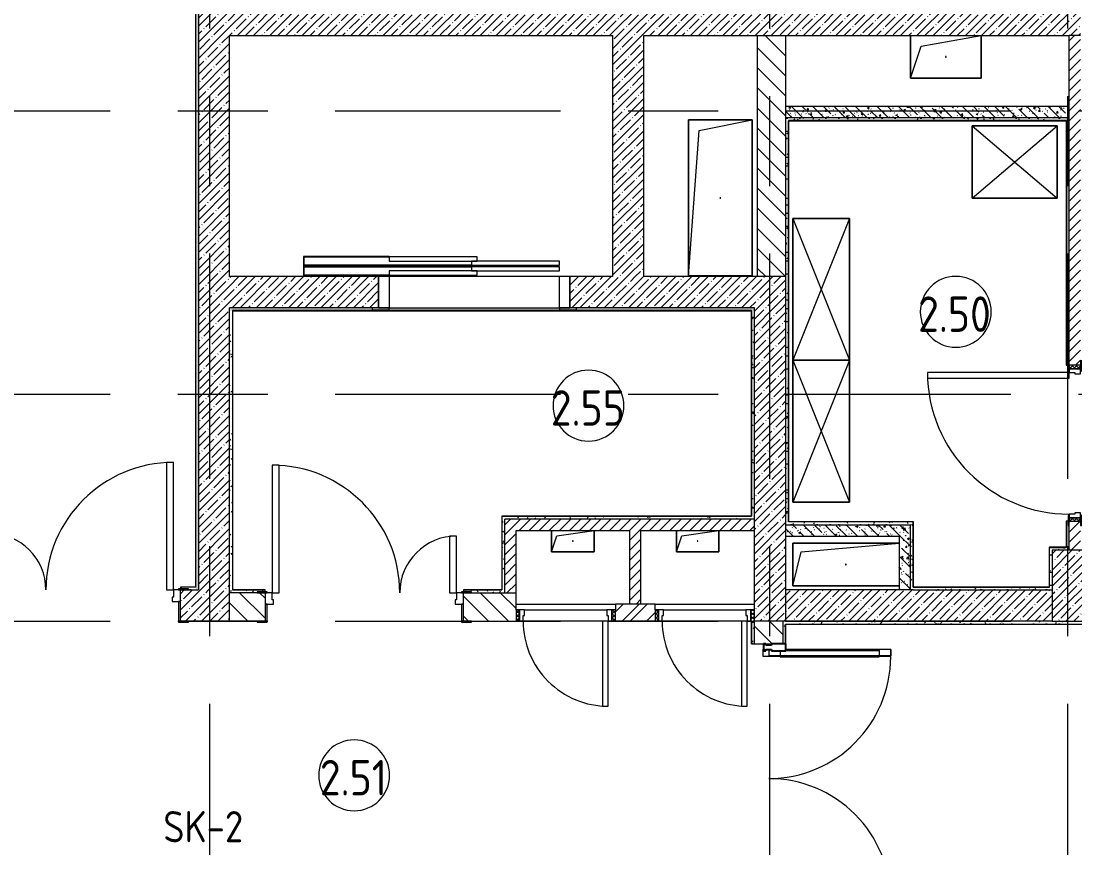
# Model space of a CAD drawing. Header units: millimetres. Extents: x 81609 to 272668, y -8553 to 29000.
# Drawn here: x 93330 to 100760, y 11801 to 17632 of the extents above; entities that cross this region are included whole.
import ezdxf

# ---------------------------------------------------------------- set-up
doc = ezdxf.new("R2010")
doc.units = ezdxf.units.MM
doc.linetypes.add('Осевая', pattern=[3175, 635, -476.25, 1587.5, -476.25])
for name, color, linetype, lineweight in [('A-AREA-IDEN', 7, 'Continuous', 9), ('A-DETL-GENF', 7, 'Continuous', 9), ('A-DOOR', 7, 'Continuous', 9), ('A-DOOR-1', 7, 'Continuous', 13), ('A-DOOR-FRAM', 7, 'Continuous', 13), ('A-DOOR-FRAM-1', 7, 'Continuous', 9), ('A-GENM', 7, 'Continuous', 9), ('A-GLAZ-CWMG', 7, 'Continuous', 9), ('A-GLAZ-CWMG-1', 7, 'Continuous', 25), ('A-WALL', 7, 'Continuous', 9), ('E-ELEC-FIXT-IDEN', 7, 'Continuous', 9), ('I-WALL', 7, 'Continuous', 9), ('S-COLS', 7, 'Continuous', 9), ('Оси-2', 7, 'Осевая', 9)]:
    doc.layers.add(name, color=color, linetype=linetype, lineweight=lineweight)
for name, color, linetype, lineweight, true_color in [('A-WALL-1', 7, 'Continuous', 9, 0x3c3c3c), ('A-WALL-FNSH-1', 7, 'Continuous', 9, 0x3c3c3c), ('I-FURN-1', 7, 'Continuous', 9, 0xf0f0f0)]:
    doc.layers.add(name, color=color, linetype=linetype, lineweight=lineweight, true_color=true_color)
doc.styles.add('GOST Common', font='GOST_Common.ttf', dxfattribs={"width": 0.9, "height": 220})
doc.styles.add('GOST Common_1', font='GOST_Common.ttf', dxfattribs={"width": 0.9, "height": 250})
pattern_1 = [(45, (0, 0), (-57.024626, 57.024626), []), (45, (57.025, 0), (-57.024626, 57.024626), [100.806, -20.161, 3.353, -16.808])]
pattern_2 = [(135, (0, 0), (-70.71068, -70.71068), [])]
pattern_3 = [(45, (0, 0), (-35.35534, 35.35534), [])]
pattern_4 = [(135, (0, 0), (-75.43415, -75.43415), [106.68, -17.78, 3.556, -17.78]), (135, (0, 75.39), (-75.43415, -75.43415), []), (50, (0, 0), (127.52922, -11.15758), [13.335, -146.685]), (355, (0, 0), (-24.66966, 133.74002), [10.668, -117.348]), (100.451, (10.63, -0.93), (102.85973, 122.58178), [11.333, -124.663]), (46.184, (0, 35.56), (189.75516, -29.43036), [20.002, -220.027]), (96.636, (15.81, 33.1), (166.1822, 173.1996), [17, -186.995]), (351.184, (0, 35.56), (166.18393, 173.19757), [16.002, -176.022]), (21, (17.78, 26.67), (106.13027, -71.58603), [13.335, -146.685]), (326, (17.78, 26.67), (43.26188, 128.93175), [10.668, -117.348]), (71.451, (26.62, 20.7), (149.39198, 57.34505), [11.333, -124.663]), (37.5, (0, 0), (2.162228, 59.188357), [3.353, -112.573, 3.353, -115.773, -117.792]), (37.5, (0, 0), (2.162228, 59.188357), [-235.052, 3.353, -114.44]), (7.5, (0, 0), (46.773857, 70.126152), [3.353, -64.567, 3.353, -109.906, -44.894]), (7.5, (0, 0), (46.773857, 70.126152), [-181.178, 3.353, -41.542]), (327.5, (-39.65, 0), (94.913671, -4.010093), [3.353, -41.097, 3.353, -135.331, -184.023]), (327.5, (-39.65, 0), (94.913671, -4.010093), [-183.134, 3.353, -180.67]), (317.5, (-57.43, 0), (103.69057, 17.79882), [3.353, -54.432, 3.353, -88.748, -130.683]), (317.5, (-57.43, 0), (103.69057, 17.79882), [-149.885, 3.353, -127.33])]
pattern_5 = [(0, (0, 0), (121.92, 30.48), [10.058, -81.382, 10.058, -81.382, -487.68]), (0, (0, 0), (121.92, 30.48), [-182.88, 10.058, -172.822, 10.058, -81.382, -213.36]), (0, (0, 0), (121.92, 30.48), [-457.2, 10.058, -50.902, 10.058, -142.342]), (120, (45.72, 15.24), (-87.356454, 90.345817), [10.058, -81.382, 10.058, -81.382, -487.68]), (120, (45.72, 15.24), (-87.356454, 90.345817), [-182.88, 10.058, -172.822, 10.058, -81.382, -213.36]), (120, (45.72, 15.24), (-87.356454, 90.345817), [-457.2, 10.058, -50.902, 10.058, -142.342]), (240, (60.96, 76.2), (-34.563546, -120.825817), [10.058, -81.382, 10.058, -81.382, -487.68]), (240, (60.96, 76.2), (-34.563546, -120.825817), [-182.88, 10.058, -172.822, 10.058, -81.382, -213.36]), (240, (60.96, 76.2), (-34.563546, -120.825817), [-457.2, 10.058, -50.902, 10.058, -142.342])]

# ---------------------------------------------------------------- blocks, each defined once
blk = doc.blocks.new('110_Дверь_СКБ_1Ст_Внутренняя1 - Д-3б_п_ 1100x2100h_много всего 2-32816779-План размещения напольных электротехнических лючков и розеток 2 этажа в осях 23-33')
at = {"layer": 'A-DOOR'}
h = blk.add_hatch(dxfattribs=at)
h.set_pattern_fill('FP_8', color=256, style=0, pattern_type=2)
h.set_pattern_definition([(135, (1751.41, 104.685), (-14.14214, -14.14214), []), (225, (1751.41, 104.685), (14.14214, -14.14214), [])])
h.paths.add_polyline_path([(537.5, -40), (562.5, -40), (562.5, 40), (537.5, 40)])
at = {"layer": 'A-DOOR-FRAM-1'}
h = blk.add_hatch(dxfattribs=at)
h.set_pattern_fill('FP_9', color=256, style=0, pattern_type=2)
h.set_pattern_definition([(45, (-371.384, 104.685), (-14.1421, 14.1421), []), (135, (-371.384, 104.685), (-14.1421, -14.1421), [])])
h.paths.add_polyline_path([(-537.5, -40), (-512.5, -40), (-512.5, 40), (-537.5, 40)])
at = {"layer": 'A-DOOR'}
blk.add_arc((512.5, 40), 1000, 90, 180, dxfattribs=at)
at = {"layer": 'A-DOOR-1'}
for p, q in [((512.5, 1040), (472.5, 1040)), ((472.5, 1040), (472.5, 40)), ((512.5, 40), (512.5, 1040)), ((472.5, 40), (512.5, 40))]:
    blk.add_line(p, q, dxfattribs=at)
at = {"layer": 'A-DOOR-FRAM'}
for p, q in [((-497.5, 48), (-567.5, 48)), ((-567.5, 48), (-567.5, 40)), ((-567.5, 40), (-497.5, 40)), ((-512.5, 40), (-537.5, 40)), ((-537.5, 40), (-537.5, -40)), ((-487.5, 40), (-512.5, 40)), ((-512.5, 40), (-512.5, -40)), ((-512.5, -40), (-512.5, 40)), ((-497.5, 40), (-512.5, 40)), ((-512.5, 40), (-512.5, 39)), ((-512.5, 39), (-497.5, 39)), ((-497.5, 40), (-497.5, 48)), ((-497.5, 39), (-497.5, 40)), ((-487.5, 0), (-487.5, 40)), ((-477.5, 0), (-487.5, 0)), ((-477.5, -40), (-477.5, 0)), ((512.5, 0), (502.5, 0)), ((502.5, 0), (502.5, -40)), ((512.5, 40), (512.5, 0)), ((537.5, 40), (512.5, 40)), ((592.5, 48), (522.5, 48)), ((522.5, 48), (522.5, 40)), ((537.5, 40), (522.5, 40)), ((522.5, 40), (522.5, 39)), ((522.5, 40), (592.5, 40)), ((522.5, 39), (537.5, 39)), ((537.5, -40), (537.5, 40)), ((562.5, 40), (537.5, 40)), ((537.5, 40), (537.5, -40)), ((537.5, 39), (537.5, 40)), ((562.5, -40), (562.5, 40)), ((592.5, 40), (592.5, 48)), ((-497.5, -40), (-567.5, -40)), ((-567.5, -40), (-567.5, -48)), ((-567.5, -48), (-497.5, -48)), ((-537.5, -40), (-512.5, -40)), ((-497.5, -39), (-512.5, -39)), ((-512.5, -39), (-512.5, -40)), ((-512.5, -40), (-477.5, -40)), ((-512.5, -40), (-497.5, -40)), ((-497.5, -40), (-497.5, -39)), ((-497.5, -48), (-497.5, -40)), ((502.5, -40), (537.5, -40)), ((537.5, -39), (522.5, -39)), ((522.5, -39), (522.5, -40)), ((522.5, -40), (537.5, -40)), ((592.5, -40), (522.5, -40)), ((522.5, -40), (522.5, -48)), ((522.5, -48), (592.5, -48)), ((537.5, -40), (537.5, -39)), ((537.5, -40), (562.5, -40)), ((592.5, -48), (592.5, -40))]:
    blk.add_line(p, q, dxfattribs=at)
blk = doc.blocks.new('110_Дверь_СКБ_2Ст - Д-1_л_Лестничная клетка EIS60 2-32142534-План размещения напольных электротехнических лючков и розеток 2 этажа в осях 23-33')
at = {"layer": 'A-DOOR'}
for centre, radius, start, end in [((662.5, 110), 900, 90, 180), ((-637.5, 110), 400, 360, 90)]:
    blk.add_arc(centre, radius, start, end, dxfattribs=at)
at = {"layer": 'A-DOOR-1'}
for p, q in [((662.5, 1010), (612.5, 1010)), ((612.5, 1010), (612.5, 110)), ((662.5, 110), (662.5, 1010)), ((-637.5, 510), (-637.5, 110)), ((-587.5, 510), (-637.5, 510)), ((-587.5, 110), (-587.5, 510)), ((-637.5, 110), (-587.5, 110)), ((612.5, 110), (662.5, 110))]:
    blk.add_line(p, q, dxfattribs=at)
at = {"layer": 'A-DOOR-FRAM'}
for p, q in [((-672.5, 118), (-742.5, 118)), ((-742.5, 118), (-742.5, 110)), ((-742.5, 110), (-672.5, 110)), ((-637.5, 110), (-687.5, 110)), ((-687.5, 110), (-687.5, 30)), ((-672.5, 110), (-672.5, 118)), ((-637.5, 60), (-637.5, 110)), ((662.5, 110), (662.5, 60)), ((712.5, 110), (662.5, 110)), ((767.5, 118), (697.5, 118)), ((697.5, 118), (697.5, 110)), ((697.5, 110), (767.5, 110)), ((712.5, 30), (712.5, 110)), ((767.5, 110), (767.5, 118)), ((-687.5, 30), (-627.5, 30)), ((-672.5, 30), (-687.5, 30)), ((-687.5, 30), (-687.5, -110)), ((-672.5, -110), (-672.5, 30)), ((-627.5, 60), (-637.5, 60)), ((-627.5, 30), (-627.5, 60)), ((662.5, 60), (652.5, 60)), ((652.5, 60), (652.5, 30)), ((652.5, 30), (712.5, 30)), ((712.5, 30), (697.5, 30)), ((697.5, 30), (697.5, -110)), ((712.5, -110), (712.5, 30)), ((-672.5, -110), (-742.5, -110)), ((-742.5, -110), (-742.5, -118)), ((-742.5, -118), (-672.5, -118)), ((-687.5, -110), (-672.5, -110)), ((-672.5, -118), (-672.5, -110)), ((697.5, -110), (712.5, -110)), ((767.5, -110), (697.5, -110)), ((697.5, -110), (697.5, -118)), ((697.5, -118), (767.5, -118)), ((767.5, -118), (767.5, -110))]:
    blk.add_line(p, q, dxfattribs=at)
blk = doc.blocks.new('110_Дверь_СКБ_2Ст - Д-3а 1450x2100h_Лестничная клетка из коридора-32352288-План размещения напольных электротехнических лючков и розеток 2 этажа в осях 23-33')
at = {"layer": 'A-DOOR'}
for centre, radius, start, end in [((-637.5, 100), 900, 0, 90), ((662.5, 100), 400, 90, 180)]:
    blk.add_arc(centre, radius, start, end, dxfattribs=at)
at = {"layer": 'A-DOOR-1'}
for p, q in [((-637.5, 1000), (-637.5, 100)), ((-587.5, 1000), (-637.5, 1000)), ((-587.5, 100), (-587.5, 1000)), ((662.5, 500), (612.5, 500)), ((612.5, 500), (612.5, 100)), ((662.5, 100), (662.5, 500)), ((-637.5, 100), (-587.5, 100)), ((612.5, 100), (662.5, 100))]:
    blk.add_line(p, q, dxfattribs=at)
at = {"layer": 'A-DOOR-FRAM'}
for p, q in [((-672.5, 108), (-742.5, 108)), ((-742.5, 108), (-742.5, 100)), ((-742.5, 100), (-672.5, 100)), ((-637.5, 100), (-687.5, 100)), ((-687.5, 100), (-687.5, 20)), ((-672.5, 100), (-672.5, 108)), ((-637.5, 50), (-637.5, 100)), ((662.5, 100), (662.5, 50)), ((712.5, 100), (662.5, 100)), ((767.5, 108), (697.5, 108)), ((697.5, 108), (697.5, 100)), ((697.5, 100), (767.5, 100)), ((712.5, 20), (712.5, 100)), ((767.5, 100), (767.5, 108)), ((-687.5, 20), (-627.5, 20)), ((-672.5, 20), (-687.5, 20)), ((-687.5, 20), (-687.5, -100)), ((-672.5, -100), (-672.5, 20)), ((-627.5, 50), (-637.5, 50)), ((-627.5, 20), (-627.5, 50)), ((662.5, 50), (652.5, 50)), ((652.5, 50), (652.5, 20)), ((652.5, 20), (712.5, 20)), ((712.5, 20), (697.5, 20)), ((697.5, 20), (697.5, -100)), ((712.5, -100), (712.5, 20)), ((-672.5, -100), (-742.5, -100)), ((-742.5, -100), (-742.5, -108)), ((-742.5, -108), (-672.5, -108)), ((-687.5, -100), (-672.5, -100)), ((-672.5, -108), (-672.5, -100)), ((697.5, -100), (712.5, -100)), ((767.5, -100), (697.5, -100)), ((697.5, -100), (697.5, -108)), ((697.5, -108), (767.5, -108)), ((767.5, -108), (767.5, -100))]:
    blk.add_line(p, q, dxfattribs=at)
blk = doc.blocks.new('GM_Отверстие прямоугольное _в плите_ - Отверстие-21604515-План размещения напольных электротехнических лючков и розеток 2 этажа в осях 23-33')
at = {"layer": 'A-GENM'}
for p, q in [((-225, -550), (-225, 550)), ((-225, 550), (225, 550)), ((225, 550), (-225, 550)), ((-225, 550), (-225, -550)), ((-150, 475), (225, 550)), ((225, 550), (225, -550)), ((225, -550), (225, 550)), ((-225, -550), (-150, 475)), ((225, -550), (-225, -550)), ((-225, -550), (225, -550))]:
    blk.add_line(p, q, dxfattribs=at)
for start, end in [(360, 180), (180, 360)]:
    blk.add_arc((0, 0), 2.5, start, end, dxfattribs=at)
blk = doc.blocks.new('GM_Отверстие прямоугольное _в плите_ - Отверстие-21606279-План размещения напольных электротехнических лючков и розеток 2 этажа в осях 23-33')
at = {"layer": 'A-GENM'}
for p, q in [((-375, -150), (-375, 150)), ((-375, 150), (375, 150)), ((375, 150), (-375, 150)), ((-375, 150), (-375, -150)), ((-315, 90), (375, 150)), ((-375, -150), (-315, 90)), ((375, -150), (-375, -150)), ((-375, -150), (375, -150))]:
    blk.add_line(p, q, dxfattribs=at)
for start, end in [(360, 180), (180, 360)]:
    blk.add_arc((0, 0), 2.5, start, end, dxfattribs=at)
blk = doc.blocks.new('GM_Отверстие прямоугольное _в плите_ - Отверстие-21610241-План размещения напольных электротехнических лючков и розеток 2 этажа в осях 23-33')
at = {"layer": 'A-GENM'}
for p, q in [((-250, -150), (-250, 150)), ((-250, 150), (-250, -150)), ((-175, 75), (250, 150)), ((250, 150), (250, -150)), ((250, -150), (250, 150)), ((-250, -150), (-175, 75)), ((250, -150), (-250, -150)), ((-250, -150), (250, -150))]:
    blk.add_line(p, q, dxfattribs=at)
for start, end in [(360, 180), (180, 360)]:
    blk.add_arc((0, 0), 2.5, start, end, dxfattribs=at)
blk = doc.blocks.new('110_Дверь_СКБ_1Ст - д-18 700x2100h_Технический шкаф ЭОМ и СС-23698042-План размещения напольных электротехнических лючков и розеток 2 этажа в осях 23-33')
at = {"layer": 'A-DOOR'}
h = blk.add_hatch(dxfattribs=at)
h.set_pattern_fill('FP_28', color=256, style=0, pattern_type=2)
h.set_pattern_definition([(135, (1951.41, 124.685), (-14.14214, -14.14214), []), (225, (1951.41, 124.685), (14.14214, -14.14214), [])])
h.paths.add_polyline_path([(362.5, 60), (337.5, 60), (337.5, -20), (362.5, -20), (362.5, 22.9)])
at = {"layer": 'A-DOOR-FRAM-1'}
h = blk.add_hatch(dxfattribs=at)
h.set_pattern_fill('FP_29', color=256, style=0, pattern_type=2)
h.set_pattern_definition([(45, (-171.384, 124.685), (-14.1421, 14.1421), []), (135, (-171.384, 124.685), (-14.1421, -14.1421), [])])
h.paths.add_polyline_path([(-312.5, 60), (-337.5, 60), (-337.5, -20), (-312.5, -20), (-312.5, 22.9)])
at = {"layer": 'A-DOOR'}
blk.add_arc((-287.5, 60), 600, 360, 90, dxfattribs=at)
at = {"layer": 'A-DOOR-1'}
for p, q in [((-287.5, 660), (-287.5, 60)), ((-247.5, 660), (-287.5, 660)), ((-247.5, 60), (-247.5, 660)), ((-287.5, 60), (-247.5, 60))]:
    blk.add_line(p, q, dxfattribs=at)
at = {"layer": 'A-DOOR-FRAM'}
for p, q in [((-312.5, 60), (-337.5, 60)), ((-337.5, 60), (-337.5, -20)), ((-287.5, 60), (-312.5, 60)), ((-312.5, 60), (-312.5, -20)), ((-312.5, -20), (-312.5, 60)), ((-287.5, 20), (-287.5, 60)), ((-277.5, 20), (-287.5, 20)), ((-277.5, -20), (-277.5, 20)), ((312.5, 20), (302.5, 20)), ((302.5, 20), (302.5, -20)), ((312.5, 60), (312.5, 20)), ((337.5, 60), (312.5, 60)), ((337.5, -20), (337.5, 60)), ((362.5, 60), (337.5, 60)), ((337.5, 60), (337.5, -20)), ((362.5, -20), (362.5, 60)), ((-337.5, -20), (-312.5, -20)), ((-312.5, -20), (-277.5, -20)), ((302.5, -20), (337.5, -20)), ((337.5, -20), (362.5, -20))]:
    blk.add_line(p, q, dxfattribs=at)
at = {"layer": 'A-DOOR-FRAM-1'}
for p, q in [((-247.5, 60), (312.5, 60)), ((302.5, -20), (-277.5, -20))]:
    blk.add_line(p, q, dxfattribs=at)
blk = doc.blocks.new('GM_Отверстие прямоугольное _в плите_ - Отверстие-21620300-План размещения напольных электротехнических лючков и розеток 2 этажа в осях 23-33')
at = {"layer": 'A-GENM'}
for p, q in [((-150, -75), (-150, 75)), ((-150, 75), (-150, -75)), ((-112.5, 37.5), (150, 75)), ((150, 75), (150, -75)), ((150, -75), (150, 75)), ((-150, -75), (-112.5, 37.5)), ((150, -75), (-150, -75)), ((-150, -75), (150, -75))]:
    blk.add_line(p, q, dxfattribs=at)
for start, end in [(360, 180), (180, 360)]:
    blk.add_arc((0, 0), 2.5, start, end, dxfattribs=at)
blk = doc.blocks.new('BSC_Колонна _Прямоугольная - 500х500-17857564-План размещения напольных электротехнических лючков и розеток 2 этажа в осях 23-33')
at = {"layer": 'S-COLS'}
h = blk.add_hatch(dxfattribs=at)
h.set_pattern_fill('FP_35', color=256, style=0, pattern_type=2)
h.set_pattern_definition([(45, (-100850, -13650), (-57.024626, 57.024626), []), (45, (-100792.975, -13650), (-57.024626, 57.024626), [100.806, -20.161, 3.353, -16.808])])
h.paths.add_polyline_path([(-250, -250), (250, -250), (250, 250), (-250, 250), (-250, -212.9)])
for p, q in [((250, 250), (-250, 250)), ((-250, 250), (-250, -250)), ((250, -250), (250, 250)), ((-250, -250), (250, -250))]:
    blk.add_line(p, q, dxfattribs=at)
blk = doc.blocks.new('DOR_Дверь лифта - 1350х2050h-19118285-План размещения напольных электротехнических лючков и розеток 2 этажа в осях 23-33')
at = {"layer": 'A-DOOR'}
for p, q in [((600, 110), (-600, 110)), ((-600, 110), (-600, -110)), ((600, -110), (600, 110)), ((-600, -110), (600, -110)), ((-20, -120), (-20, -150)), ((600, -120), (-20, -120)), ((600, -150), (600, -120)), ((-600, -150), (-600, -180)), ((20, -150), (-600, -150)), ((-600, -180), (20, -180)), ((-600, -190), (-600, -220)), ((20, -190), (-600, -190)), ((-600, -220), (20, -220)), ((-20, -150), (600, -150)), ((-20, -220), (-20, -250)), ((600, -220), (-20, -220)), ((20, -180), (20, -150)), ((20, -220), (20, -190)), ((600, -250), (600, -220)), ((-20, -250), (600, -250))]:
    blk.add_line(p, q, dxfattribs=at)
at = {"layer": 'A-DOOR-1'}
for p, q in [((-600, 125), (-720, 125)), ((-720, 125), (-720, 110)), ((-720, 110), (-600, 110)), ((-675, 110), (-675, -110)), ((-600, 110), (-675, 110)), ((-600, 110), (-600, 125)), ((720, 125), (600, 125)), ((600, 125), (600, 110)), ((675, 110), (600, 110)), ((600, 110), (720, 110)), ((675, -110), (675, 110)), ((720, 110), (720, 125)), ((-675, -110), (-600, -110)), ((600, -110), (675, -110))]:
    blk.add_line(p, q, dxfattribs=at)
at = {"layer": 'A-DOOR-FRAM'}
for p, q in [((600, -117), (600, -120)), ((1203, -117), (600, -117)), ((600, -120), (1200, -120)), ((1200, -120), (1200, -180)), ((1203, -183), (1203, -117)), ((1200, -180), (20, -180)), ((20, -180), (20, -183)), ((20, -183), (1203, -183)), ((1203, -187), (20, -187)), ((20, -187), (20, -190)), ((20, -190), (1200, -190)), ((1200, -190), (1200, -250)), ((1203, -253), (1203, -187)), ((600, -250), (600, -253)), ((1200, -250), (600, -250)), ((600, -253), (1203, -253))]:
    blk.add_line(p, q, dxfattribs=at)
blk = doc.blocks.new('Шкаф параметрический - 1_185-26330622-План размещения напольных электротехнических лючков и розеток 2 этажа в осях 23-33')
at = {"layer": 'I-FURN-1'}
for p, q in [((0, 0), (1000, -400)), ((0, -400), (1000, 0)), ((1000, 0), (0, 0)), ((0, 0), (0, -400)), ((0, -400), (0, 0)), ((0, 0), (1000, 0)), ((1000, -400), (1000, 0)), ((1000, 0), (1000, -400)), ((0, -400), (1000, -400)), ((1000, -400), (0, -400))]:
    blk.add_line(p, q, dxfattribs=at)
blk = doc.blocks.new('Шкаф параметрический - 1_275-26329428-План размещения напольных электротехнических лючков и розеток 2 этажа в осях 23-33')
at = {"layer": 'I-FURN-1'}
for p, q in [((0, 0), (600, -512)), ((0, -512), (600, 0)), ((600, 0), (0, 0)), ((0, 0), (0, -512)), ((0, -512), (0, 0)), ((0, 0), (600, 0)), ((600, -512), (600, 0)), ((600, 0), (600, -512)), ((0, -512), (600, -512)), ((600, -512), (0, -512))]:
    blk.add_line(p, q, dxfattribs=at)
blk = doc.blocks.new('Дверь_Витражная_остекление_ - ВВ-7 остекление-32349468-План размещения напольных электротехнических лючков и розеток 2 этажа в осях 23-33')
at = {"layer": 'A-DETL-GENF'}
for p, q in [((-815, -20), (-860, -20)), ((-860, -880), (-860, -20)), ((-815, -20), (-860, -20)), ((-860, -20), (-860, -880)), ((-815, -880), (-815, -20)), ((-815, -880), (-815, -20)), ((865, -880), (865, -20)), ((865, -20), (865, -880)), ((-860, -100), (-815, -100)), ((-850, -800), (-850, -100)), ((-806, -800), (-806, -100)), ((856, -800), (856, -100)), ((900, -100), (865, -100)), ((900, -800), (900, -140)), ((910, -880), (910, -140)), ((910, -880), (910, -140)), ((-860, -800), (-815, -800)), ((910, -800), (865, -800)), ((-860, -880), (-815, -880)), ((-860, -880), (-815, -880)), ((910, -880), (865, -880)), ((865, -880), (910, -880))]:
    blk.add_line(p, q, dxfattribs=at)
at = {"layer": 'A-DOOR'}
for p, q in [((-860, -880), (-860, -20)), ((860, -880), (860, -20))]:
    blk.add_line(p, q, dxfattribs=at)
for centre, start, end in [((-860, -20), 270, 0), ((860, -20), 180, 270)]:
    blk.add_arc(centre, 860, start, end, dxfattribs=at)
at = {"layer": 'A-DOOR-1'}
for p, q in [((-910, 20), (-860, 20)), ((-910, -20), (-910, 20)), ((-860, 20), (-860, -20)), ((860, 20), (910, 20)), ((860, -20), (860, 20)), ((910, 20), (910, -20)), ((-860, -20), (-910, -20)), ((910, -20), (860, -20))]:
    blk.add_line(p, q, dxfattribs=at)
blk = doc.blocks.new('Прямоугольный импост - Импост структурный с накладкой - 160мм Темный-32348142-План размещения напольных электротехнических лючков и розеток 2 этажа в осях 23-33')
at = {"layer": 'A-GLAZ-CWMG-1'}
for p, q in [((0, 17), (-50, 17)), ((-50, 17), (-50, 0)), ((-50, 0), (-40, 0)), ((-40, 0), (-40, -40)), ((-10, -40), (-10, 0)), ((-10, 0), (0, 0)), ((0, 0), (0, 17)), ((-40, -40), (-50, -40)), ((-50, -40), (-50, -140)), ((0, -40), (-10, -40)), ((0, -140), (0, -40)), ((-50, -140), (0, -140))]:
    blk.add_line(p, q, dxfattribs=at)
blk = doc.blocks.new('Марка_Помещения - Номер-25198446-План размещения напольных электротехнических лючков и розеток 2 этажа в осях 23-33')
at = {"layer": 'A-AREA-IDEN'}
for start, end in [(360, 180), (180, 360)]:
    blk.add_arc((0, 0), 2.5, start, end, dxfattribs=at)

msp = doc.modelspace()

# ---------------------------------------------------------------- hatches: boundary and pattern name
at = {"layer": 'I-WALL'}
h = msp.add_hatch(dxfattribs=at)
h.set_pattern_fill('FP_41', color=256, style=0, pattern_type=2)
h.set_pattern_definition(pattern_5)
h.paths.add_polyline_path([(94580, 13620), (94580, 17770), (94560, 17770), (94560, 13620)])
h = msp.add_hatch(dxfattribs=at)
h.set_pattern_fill('FP_2', color=256, style=0, pattern_type=2)
h.set_pattern_definition(pattern_1)
h.paths.add_polyline_path([(100720, 17530), (100800, 17530), (100800, 17750), (94580, 17750), (94580, 17530), (100062.7, 17530)])
h = msp.add_hatch(dxfattribs=at)
h.set_pattern_fill('FP_2', color=256, style=0, pattern_type=2)
h.set_pattern_definition(pattern_1)
h.paths.add_polyline_path([(94800, 13620), (94800, 17530), (94580, 17530), (94580, 13620)])
h = msp.add_hatch(dxfattribs=at)
h.set_pattern_fill('FP_2', color=256, style=0, pattern_type=2)
h.set_pattern_definition(pattern_1)
h.paths.add_polyline_path([(97720, 15830), (97720, 17530), (97500, 17530), (97500, 15830)])
h = msp.add_hatch(dxfattribs=at)
h.set_pattern_fill('FP_4', color=256, style=0, pattern_type=2)
h.set_pattern_definition(pattern_2)
h.paths.add_polyline_path([(98720, 15830), (98720, 17530), (98520, 17530), (98520, 15830)])
h = msp.add_hatch(dxfattribs=at)
h.set_pattern_fill('FP_5', color=256, style=0, pattern_type=2)
h.set_pattern_definition(pattern_3)
h.paths.add_polyline_path([(100800, 13900), (100800, 14105), (100720, 14105), (100720, 13900)])
h.paths.add_polyline_path([(100800, 15205), (100800, 17530), (100720, 17530), (100720, 15205)])
h = msp.add_hatch(dxfattribs=at)
h.set_pattern_fill('FP_19', color=256, style=0, pattern_type=2)
h.set_pattern_definition(pattern_4)
h.paths.add_polyline_path([(100700, 16950), (100720, 16950), (100720, 17030), (98720, 17030), (98720, 16950), (100062.7, 16950)])
h = msp.add_hatch(dxfattribs=at)
h.set_pattern_fill('FP_41', color=256, style=0, pattern_type=2)
h.set_pattern_definition(pattern_5)
h.paths.add_polyline_path([(100699, 16930), (100700, 16930), (100700, 16950), (98720, 16950), (98720, 16930), (100062.7, 16930)])
h = msp.add_hatch(dxfattribs=at)
h.set_pattern_fill('FP_41', color=256, style=0, pattern_type=2)
h.set_pattern_definition(pattern_5)
h.paths.add_polyline_path([(100700, 13920), (100720, 13920), (100720, 14075), (100712, 14075), (100712, 14105), (100700, 14105)])
h.paths.add_polyline_path([(100712, 15205), (100712, 15235), (100720, 15235), (100720, 16950), (100700, 16950), (100700, 15205)])
h = msp.add_hatch(dxfattribs=at)
h.set_pattern_fill('FP_41', color=256, style=0, pattern_type=2)
h.set_pattern_definition(pattern_5)
h.paths.add_polyline_path([(98740, 14080), (98740, 16930), (98720, 16930), (98720, 14080)])
h = msp.add_hatch(dxfattribs=at)
h.set_pattern_fill('FP_2', color=256, style=0, pattern_type=2)
h.set_pattern_definition(pattern_1)
h.paths.add_polyline_path([(98500, 15610), (98720, 15610), (98720, 15830), (97200, 15830), (97200, 15610), (97473.9, 15610)])
h.paths.add_polyline_path([(94885, 15610), (95850, 15610), (95850, 15830), (94800, 15830), (94800, 15610)])
h = msp.add_hatch(dxfattribs=at)
h.set_pattern_fill('FP_41', color=256, style=0, pattern_type=2)
h.set_pattern_definition(pattern_5)
h.paths.add_polyline_path([(98480, 15590), (98500, 15590), (98500, 15610), (94800, 15610), (94800, 15590), (98479, 15590)])
h = msp.add_hatch(dxfattribs=at)
h.set_pattern_fill('FP_2', color=256, style=0, pattern_type=2)
h.set_pattern_definition(pattern_1)
h.paths.add_polyline_path([(98720, 13400), (98720, 15610), (98500, 15610), (98500, 13400)])
h = msp.add_hatch(dxfattribs=at)
h.set_pattern_fill('FP_41', color=256, style=0, pattern_type=2)
h.set_pattern_definition(pattern_5)
h.paths.add_polyline_path([(94800, 13600), (94820, 13600), (94820, 15590), (94800, 15590), (94800, 13620)])
h = msp.add_hatch(dxfattribs=at)
h.set_pattern_fill('FP_41', color=256, style=0, pattern_type=2)
h.set_pattern_definition(pattern_5)
h.paths.add_polyline_path([(98500, 14140), (98500, 15590), (98480, 15590), (98480, 14140)])
h = msp.add_hatch(dxfattribs=at)
h.set_pattern_fill('FP_41', color=256, style=0, pattern_type=2)
h.set_pattern_definition(pattern_5)
h.paths.add_polyline_path([(96740, 13620), (96740, 14140), (96720, 14140), (96720, 13620)])
h = msp.add_hatch(dxfattribs=at)
h.set_pattern_fill('FP_41', color=256, style=0, pattern_type=2)
h.set_pattern_definition(pattern_5)
h.paths.add_polyline_path([(98500, 14120), (98500, 14140), (96740, 14140), (96740, 14120), (98121.1, 14120)])
h = msp.add_hatch(dxfattribs=at)
h.set_pattern_fill('FP_5', color=256, style=0, pattern_type=2)
h.set_pattern_definition(pattern_3)
h.paths.add_polyline_path([(96820, 13600), (96820, 14120), (96740, 14120), (96740, 13600)])
h = msp.add_hatch(dxfattribs=at)
h.set_pattern_fill('FP_5', color=256, style=0, pattern_type=2)
h.set_pattern_definition(pattern_3)
h.paths.add_polyline_path([(98500, 14040), (98500, 14120), (96820, 14120), (96820, 14040), (98121.1, 14040)])
h = msp.add_hatch(dxfattribs=at)
h.set_pattern_fill('FP_19', color=256, style=0, pattern_type=2)
h.set_pattern_definition(pattern_4)
h.paths.add_polyline_path([(99520, 14000), (99600, 14000), (99600, 14080), (98720, 14080), (98720, 14000), (98768.3, 14000)])
h = msp.add_hatch(dxfattribs=at)
h.set_pattern_fill('FP_41', color=256, style=0, pattern_type=2)
h.set_pattern_definition(pattern_5)
h.paths.add_polyline_path([(99600, 14080), (99620, 14080), (99620, 14100), (98740, 14100), (98740, 14080), (98768.3, 14080)])
h = msp.add_hatch(dxfattribs=at)
h.set_pattern_fill('FP_41', color=256, style=0, pattern_type=2)
h.set_pattern_definition(pattern_5)
h.paths.add_polyline_path([(99620, 13620), (99620, 14080), (99600, 14080), (99600, 13620)])
h = msp.add_hatch(dxfattribs=at)
h.set_pattern_fill('FP_5', color=256, style=0, pattern_type=2)
h.set_pattern_definition(pattern_3)
h.paths.add_polyline_path([(97700, 13520), (97700, 14040), (97620, 14040), (97620, 13520)])
h = msp.add_hatch(dxfattribs=at)
h.set_pattern_fill('FP_19', color=256, style=0, pattern_type=2)
h.set_pattern_definition(pattern_4)
h.paths.add_polyline_path([(99600, 13620), (99600, 14000), (99520, 14000), (99520, 13620)])
h = msp.add_hatch(dxfattribs=at)
h.set_pattern_fill('FP_41', color=256, style=0, pattern_type=2)
h.set_pattern_definition(pattern_5)
h.paths.add_polyline_path([(100580, 13620), (100600, 13620), (100600, 13920), (100580, 13920), (100580, 13640)])
h = msp.add_hatch(dxfattribs=at)
h.set_pattern_fill('FP_41', color=256, style=0, pattern_type=2)
h.set_pattern_definition(pattern_5)
h.paths.add_polyline_path([(100720, 13900), (100720, 13920), (100600, 13920), (100600, 13900), (100709.9, 13900)])
h = msp.add_hatch(dxfattribs=at)
h.set_pattern_fill('FP_41', color=256, style=0, pattern_type=2)
h.set_pattern_definition(pattern_5)
h.paths.add_polyline_path([(94560, 13620), (94559, 13640), (94455, 13640), (94455, 13628), (94510, 13628), (94510, 13620)])
h.paths.add_polyline_path([(93055, 13628), (93055, 13640), (93030, 13640), (93030, 13628), (93053.4, 13628)])
h = msp.add_hatch(dxfattribs=at)
h.set_pattern_fill('FP_2', color=256, style=0, pattern_type=2)
h.set_pattern_definition(pattern_1)
h.paths.add_polyline_path([(94455, 13400), (94800, 13400), (94800, 13620), (94455, 13620), (94455, 13540)])
h.paths.add_polyline_path([(93055, 13400), (93055, 13620), (93050, 13620), (93050, 13400)])
h = msp.add_hatch(dxfattribs=at)
h.set_pattern_fill('FP_4', color=256, style=0, pattern_type=2)
h.set_pattern_definition(pattern_2)
h.paths.add_polyline_path([(96450, 13400), (96820, 13400), (96820, 13600), (96450, 13600), (96450, 13520)])
h.paths.add_polyline_path([(94885, 13400), (95050, 13400), (95050, 13600), (94800, 13600), (94800, 13400)])
h = msp.add_hatch(dxfattribs=at)
h.set_pattern_fill('FP_41', color=256, style=0, pattern_type=2)
h.set_pattern_definition(pattern_5)
h.paths.add_polyline_path([(96740, 13600), (96740, 13620), (96450, 13620), (96450, 13608), (96505, 13608), (96505, 13600)])
h.paths.add_polyline_path([(94995, 13600), (94995, 13608), (95050, 13608), (95050, 13620), (94820, 13620), (94820, 13600), (94885, 13600)])
h = msp.add_hatch(dxfattribs=at)
h.set_pattern_fill('FP_2', color=256, style=0, pattern_type=2)
h.set_pattern_definition(pattern_1)
h.paths.add_polyline_path([(100062.7, 13400), (100600, 13400), (100600, 13620), (98720, 13620), (98720, 13400), (98768.3, 13400)])
h = msp.add_hatch(dxfattribs=at)
h.set_pattern_fill('FP_41', color=256, style=0, pattern_type=2)
h.set_pattern_definition(pattern_5)
h.paths.add_polyline_path([(100062.7, 13620), (100580, 13620), (100580, 13640), (99620, 13640), (99620, 13620)])
h = msp.add_hatch(dxfattribs=at)
h.set_pattern_fill('FP_37', color=256, style=0, pattern_type=2)
h.set_pattern_definition([(45, (0, 0), (-85.53659, 85.53659), []), (45, (57.02, 0), (-85.53659, 85.53659), [])])
h.paths.add_polyline_path([(97800, 13400), (97800, 13520), (97520, 13520), (97520, 13400)])
h = msp.add_hatch(dxfattribs=at)
h.set_pattern_fill('FP_41', color=256, style=0, pattern_type=2)
h.set_pattern_definition(pattern_5)
h.paths.add_polyline_path([(98500, 13240), (98500, 13390), (98480, 13390), (98480, 13240)])
h = msp.add_hatch(dxfattribs=at)
h.set_pattern_fill('FP_4', color=256, style=0, pattern_type=2)
h.set_pattern_definition(pattern_2)
h.paths.add_polyline_path([(98700, 11320), (98700, 11340), (98500, 11340), (98500, 11320)])
h.paths.add_polyline_path([(98500, 13240), (98700, 13240), (98700, 13400), (98500, 13400), (98500, 13390)])
h = msp.add_hatch(dxfattribs=at)
h.set_pattern_fill('FP_41', color=256, style=0, pattern_type=2)
h.set_pattern_definition(pattern_5)
h.paths.add_polyline_path([(98720, 13240), (98720, 13400), (98700, 13400), (98700, 13240)])
h = msp.add_hatch(dxfattribs=at)
h.set_pattern_fill('FP_41', color=256, style=0, pattern_type=2)
h.set_pattern_definition(pattern_5)
h.paths.add_polyline_path([(101100, 13380), (101100, 13400), (98720, 13400), (98720, 13380), (100600, 13380)])

# ---------------------------------------------------------------- linework, layer by layer
at = {"layer": 'A-WALL'}
for p, q in [((94560, 17770), (94560, 13640)), ((98720, 17530), (98720, 13400)), ((100800, 17530), (100720, 17530)), ((100720, 15235), (100720, 17530)), ((100700, 16930), (98740, 16930)), ((98740, 16930), (98740, 14100)), ((98720, 15830), (98500, 15830)), ((94800, 13400), (94800, 15610)), ((98500, 13480), (98500, 15610)), ((98480, 15590), (94820, 15590)), ((94820, 15590), (94820, 13620)), ((98480, 14140), (98480, 15590)), ((96740, 14140), (98480, 14140)), ((96740, 13600), (96740, 14120)), ((98720, 14080), (99600, 14080)), ((100720, 13900), (100720, 14075)), ((94510, 13620), (94580, 13620)), ((94995, 13600), (94800, 13600)), ((96505, 13600), (96820, 13600)), ((99620, 13640), (100447.5, 13640)), ((99620, 13620), (100600, 13620)), ((94510, 13400), (94800, 13400)), ((94995, 13400), (94510, 13400)), ((96505, 13400), (96820, 13400)), ((98500, 13240), (98500, 13400)), ((100600, 13400), (98700, 13400)), ((98720, 13240), (98720, 13380))]:
    msp.add_line(p, q, dxfattribs=at)
at = {"layer": 'A-WALL-1'}
for p, q in [((94580, 17750), (94580, 13620)), ((94800, 15830), (94800, 17530)), ((94800, 17530), (97500, 17530)), ((97500, 17530), (97500, 15830)), ((97720, 17530), (100720, 17530)), ((97720, 15830), (97720, 17530)), ((98520, 17530), (98520, 15830)), ((100720, 17030), (98720, 17030)), ((100720, 16950), (98720, 16950)), ((100700, 16930), (100700, 15205)), ((95850, 15830), (94800, 15830)), ((95850, 15610), (95850, 15830)), ((97500, 15830), (97200, 15830)), ((97200, 15830), (97200, 15610)), ((98500, 15830), (97720, 15830)), ((95925, 15610), (94800, 15610)), ((98500, 15610), (97125, 15610)), ((100700, 15205), (100712, 15205)), ((96720, 14140), (96720, 13620)), ((98500, 14120), (96740, 14120)), ((99620, 14100), (98740, 14100)), ((99600, 13620), (99600, 14080)), ((99620, 13640), (99620, 14100)), ((100712, 14105), (100700, 14105)), ((100700, 14105), (100700, 13920)), ((96820, 13480), (96820, 14040)), ((96820, 14040), (97620, 14040)), ((97620, 14040), (97620, 13520)), ((97700, 14040), (98500, 14040)), ((97700, 13520), (97700, 14040)), ((98720, 14000), (99520, 14000)), ((99520, 14000), (99520, 13620)), ((100700, 13920), (100699, 13920)), ((94560, 13640), (94455, 13640)), ((94455, 13640), (94455, 13628)), ((94821, 13620), (94820, 13620)), ((95050, 13608), (95050, 13620)), ((96450, 13620), (96450, 13608)), ((96720, 13620), (96719, 13620)), ((99620, 13620), (98720, 13620)), ((100580, 13641), (100580, 13640)), ((97800, 13520), (97520, 13520)), ((97520, 13520), (97520, 13480)), ((97800, 13480), (97800, 13520)), ((97520, 13400), (97800, 13400)), ((98500, 13390), (98480, 13390)), ((98720, 13400), (98500, 13400)), ((98700, 13400), (98700, 13240)), ((98720, 13400), (98720, 13400)), ((98720, 13380), (101100, 13380)), ((98480, 13240), (98720, 13240))]:
    msp.add_line(p, q, dxfattribs=at)
at = {"layer": 'A-WALL-FNSH-1'}
for p, q in [((94559, 17771), (94559, 13640)), ((98741, 16929), (100699, 16929)), ((98741, 14100), (98741, 16929)), ((100699, 16929), (100699, 15205)), ((94821, 15589), (98479, 15589)), ((94821, 15589), (94821, 13620)), ((98479, 15589), (98479, 14141)), ((100699, 15205), (100700, 15205)), ((96719, 14141), (96719, 13621)), ((98479, 14141), (96719, 14141)), ((96720, 14140), (96740, 14140)), ((99621, 14101), (98740, 14101)), ((99621, 13641), (99621, 14101)), ((100700, 14105), (100699, 14105)), ((100699, 14105), (100699, 13921)), ((100579, 13921), (100579, 13641)), ((100699, 13921), (100579, 13921)), ((100580, 13641), (100580, 13920)), ((100580, 13920), (100699, 13920)), ((94560, 13641), (94455, 13641)), ((94455, 13641), (94455, 13640)), ((95050, 13621), (94821, 13621)), ((94821, 13620), (95050, 13620)), ((95050, 13620), (95050, 13621)), ((96719, 13621), (96450, 13621)), ((96450, 13621), (96450, 13620)), ((96450, 13620), (96719, 13620)), ((100579, 13641), (99621, 13641)), ((100447.5, 13640), (100580, 13640)), ((94510, 13399), (94995, 13399)), ((96505, 13399), (96820, 13399)), ((96820, 13399), (96820, 13400)), ((97800, 13400), (97520, 13400)), ((97520, 13400), (97520, 13399)), ((97520, 13399), (97800, 13399)), ((97800, 13399), (97800, 13400)), ((98479, 13400), (98479, 13240)), ((98480, 13399), (98490, 13399)), ((98480, 13240), (98480, 13399)), ((98490, 13399), (98490, 13400)), ((98721, 13240), (98721, 13379)), ((98721, 13379), (101100, 13379)), ((98479, 13240), (98480, 13240)), ((98720, 13240), (98721, 13240))]:
    msp.add_line(p, q, dxfattribs=at)
at = {"layer": 'I-WALL'}
for p, q in [((96820, 13520), (97520, 13520)), ((97800, 13520), (98500, 13520)), ((97430, 13399), (96820, 13399)), ((97520, 13399), (97470, 13399)), ((98410, 13399), (97800, 13399)), ((98479, 13399), (98450, 13399))]:
    msp.add_line(p, q, dxfattribs=at)
at = {"layer": 'Оси-2'}
for p, q in [((100710, 593.7), (100710, 19528.3)), ((94660, 593.7), (94660, 19415.1)), ((98610, 593.7), (98610, 19415.1)), ((84909.3, 17000), (122760, 17000)), ((84909.3, 15000), (122160, 15000)), ((84909.3, 13400), (119719, 13400))]:
    msp.add_line(p, q, dxfattribs=at)

# ---------------------------------------------------------------- block references
at = {"layer": 'A-AREA-IDEN', "xscale": 99.99999999999993, "yscale": 99.99999999999993, "zscale": 99.99999999999993}
for p in [(99920, 15581.8), (97330.3, 14920.2), (95678.3, 12312.9)]:
    msp.add_blockref('Марка_Помещения - Номер-25198446-План размещения напольных электротехнических лючков и розеток 2 этажа в осях 23-33', p, dxfattribs=at)
at = {"layer": 'A-DOOR'}
for name, p, rotation in [('DOR_Дверь лифта - 1350х2050h-19118285-План размещения напольных электротехнических лючков и розеток 2 этажа в осях 23-33', (96525, 15720), 180), ('110_Дверь_СКБ_1Ст_Внутренняя1 - Д-3б_п_ 1100x2100h_много всего 2-32816779-План размещения напольных электротехнических лючков и розеток 2 этажа в осях 23-33', (100760, 14642.5), 90), ('110_Дверь_СКБ_1Ст - д-18 700x2100h_Технический шкаф ЭОМ и СС-23698042-План размещения напольных электротехнических лючков и розеток 2 этажа в осях 23-33', (97182.5, 13460), 180), ('110_Дверь_СКБ_1Ст - д-18 700x2100h_Технический шкаф ЭОМ и СС-23698042-План размещения напольных электротехнических лючков и розеток 2 этажа в осях 23-33', (98162.5, 13460), 180), ('Дверь_Витражная_остекление_ - ВВ-7 остекление-32349468-План размещения напольных электротехнических лючков и розеток 2 этажа в осях 23-33', (98581, 12290), 89.99999999999993)]:
    msp.add_blockref(name, p, dxfattribs=dict(at, rotation=rotation))
for name, p in [('110_Дверь_СКБ_2Ст - Д-1_л_Лестничная клетка EIS60 2-32142534-План размещения напольных электротехнических лючков и розеток 2 этажа в осях 23-33', (93742.5, 13510)), ('110_Дверь_СКБ_2Ст - Д-3а 1450x2100h_Лестничная клетка из коридора-32352288-План размещения напольных электротехнических лючков и розеток 2 этажа в осях 23-33', (95737.5, 13500))]:
    msp.add_blockref(name, p, dxfattribs=at)
at = {"layer": 'A-GENM'}
for name, p in [('GM_Отверстие прямоугольное _в плите_ - Отверстие-21610241-План размещения напольных электротехнических лючков и розеток 2 этажа в осях 23-33', (99850, 17380)), ('GM_Отверстие прямоугольное _в плите_ - Отверстие-21604515-План размещения напольных электротехнических лючков и розеток 2 этажа в осях 23-33', (98260, 16385)), ('GM_Отверстие прямоугольное _в плите_ - Отверстие-21620300-План размещения напольных электротехнических лючков и розеток 2 этажа в осях 23-33', (97220, 13965)), ('GM_Отверстие прямоугольное _в плите_ - Отверстие-21620300-План размещения напольных электротехнических лючков и розеток 2 этажа в осях 23-33', (98100, 13965)), ('GM_Отверстие прямоугольное _в плите_ - Отверстие-21606279-План размещения напольных электротехнических лючков и розеток 2 этажа в осях 23-33', (99145, 13800))]:
    msp.add_blockref(name, p, dxfattribs=at)
at = {"layer": 'A-GLAZ-CWMG', "rotation": 89.99999999999993}
msp.add_blockref('Прямоугольный импост - Импост структурный с накладкой - 160мм Темный-32348142-План размещения напольных электротехнических лючков и розеток 2 этажа в осях 23-33', (98581, 13240), dxfattribs=at)
at = {"layer": 'I-FURN-1'}
msp.add_blockref('Шкаф параметрический - 1_275-26329428-План размещения напольных электротехнических лючков и розеток 2 этажа в осях 23-33', (100034.5, 16894.2), dxfattribs=at)
at = {"layer": 'I-FURN-1', "rotation": 269.9999999999999}
for p in [(99170, 16240), (99170, 15240)]:
    msp.add_blockref('Шкаф параметрический - 1_185-26330622-План размещения напольных электротехнических лючков и розеток 2 этажа в осях 23-33', p, dxfattribs=at)
at = {"layer": 'S-COLS'}
msp.add_blockref('BSC_Колонна _Прямоугольная - 500х500-17857564-План размещения напольных электротехнических лючков и розеток 2 этажа в осях 23-33', (100850, 13650), dxfattribs=at)

# ---------------------------------------------------------------- texts
at = {"layer": 'A-AREA-IDEN', "char_height": 250, "attachment_point": 1, "style": 'GOST Common_1'}
for s, insert, width in [('2.50', (99654.3, 15690.4), 663.797), ('2.55', (97064.6, 15028.8), 663.797), ('2.51', (95436.5, 12421.4), 606.076)]:
    msp.add_mtext(s, dxfattribs=dict(at, insert=insert, width=width))
at = {"layer": 'E-ELEC-FIXT-IDEN', "insert": (94333, 12060.7), "char_height": 220, "width": 707.088, "attachment_point": 1, "style": 'GOST Common'}
msp.add_mtext('SK-2', dxfattribs=at)

doc.saveas('drawing.dxf')
